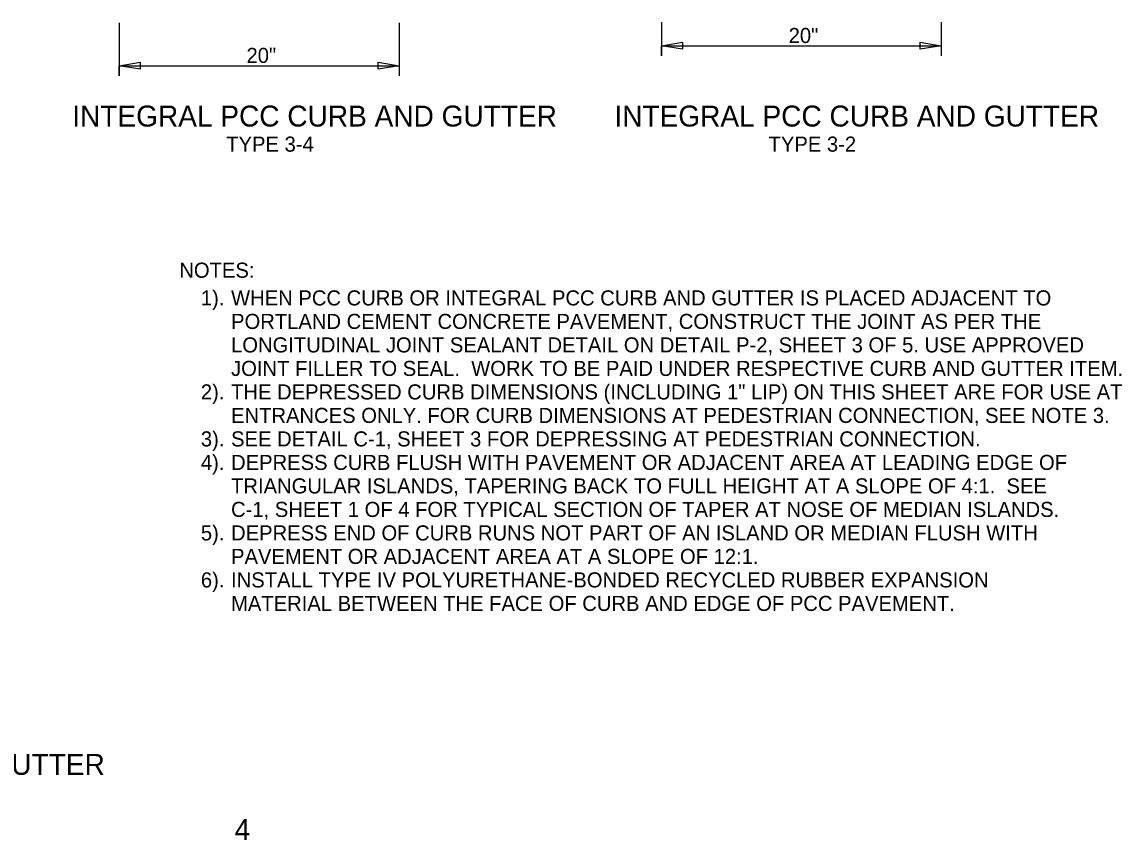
# Model space of a CAD drawing. Extents: x 1.5 to 16.5, y 0.6 to 10.2.
# Drawn here: x 9.94 to 16.49, y 0.61 to 5.49 of the extents above; entities that cross this region are included whole.
import ezdxf

# ---------------------------------------------------------------- set-up
doc = ezdxf.new("R2010")
doc.units = 0
for name, color, linetype in [('SD_P_Dimension Lines', 7, 'Continuous'), ('SD_P_Dimension Text', 7, 'Continuous'), ('SD_P_Frame', 7, 'Continuous'), ('SD_P_Subtitles', 7, 'Continuous')]:
    doc.layers.add(name, color=color, linetype=linetype)

msp = doc.modelspace()

# ---------------------------------------------------------------- linework, layer by layer
at = {"layer": 'SD_P_Dimension Lines'}
for p, q in [((10.519, 5.4811), (10.519, 5.1642)), ((12.1857, 5.4811), (12.1857, 5.1642)), ((13.75, 5.4851), (13.75, 5.284)), ((15.4167, 5.4851), (15.4167, 5.284)), ((13.75, 5.284), (13.75, 5.344)), ((13.75, 5.344), (15.4167, 5.344)), ((10.519, 5.1642), (10.519, 5.2242)), ((10.519, 5.2242), (12.1857, 5.2242))]:
    msp.add_line(p, q, dxfattribs=at)
for points in [[(13.875, 5.3232), (13.75, 5.344), (13.875, 5.3648)], [(13.875, 5.3232), (13.75, 5.344), (13.875, 5.3648)], [(15.2917, 5.3648), (15.4167, 5.344), (15.2917, 5.3232)], [(15.2917, 5.3648), (15.4167, 5.344), (15.2917, 5.3232)], [(10.644, 5.2034), (10.519, 5.2242), (10.644, 5.245)], [(10.644, 5.2034), (10.519, 5.2242), (10.644, 5.245)], [(12.0607, 5.245), (12.1857, 5.2242), (12.0607, 5.2034)], [(12.0607, 5.245), (12.1857, 5.2242), (12.0607, 5.2034)]]:
    msp.add_lwpolyline(points, close=True, dxfattribs=at)

# ---------------------------------------------------------------- texts
at = {"layer": 'SD_P_Dimension Text'}
for s, p in [('20"', (14.5078, 5.3597)), ('20"', (11.2768, 5.2413)), ('TYPE 3-4', (11.156, 4.7126)), ('TYPE 3-2', (14.3881, 4.7126)), ('NOTES:', (10.8765, 3.9616)), ('1).', (11.0049, 3.7964)), ('WHEN PCC CURB OR INTEGRAL PCC CURB AND GUTTER IS PLACED ADJACENT TO', (11.1849, 3.7964)), ('PORTLAND CEMENT CONCRETE PAVEMENT, CONSTRUCT THE JOINT AS PER THE', (11.1849, 3.6564)), ('LONGITUDINAL JOINT SEALANT DETAIL ON DETAIL P-2, SHEET 3 OF 5. USE APPROVED', (11.1849, 3.5164)), ('JOINT FILLER TO SEAL.  WORK TO BE PAID UNDER RESPECTIVE CURB AND GUTTER ITEM.', (11.1849, 3.3764)), ('2).', (11.0049, 3.2364)), ('THE DEPRESSED CURB DIMENSIONS (INCLUDING 1" LIP) ON THIS SHEET ARE FOR USE AT', (11.1849, 3.2364)), ('ENTRANCES ONLY. FOR CURB DIMENSIONS AT PEDESTRIAN CONNECTION, SEE NOTE 3.', (11.1849, 3.0964)), ('3).', (11.0049, 2.9564)), ('SEE DETAIL C-1, SHEET 3 FOR DEPRESSING AT PEDESTRIAN CONNECTION. ', (11.1849, 2.9564)), ('4).', (11.0049, 2.8164)), ('DEPRESS CURB FLUSH WITH PAVEMENT OR ADJACENT AREA AT LEADING EDGE OF', (11.1849, 2.8164)), ('TRIANGULAR ISLANDS, TAPERING BACK TO FULL HEIGHT AT A SLOPE OF 4:1.  SEE', (11.1849, 2.6764)), ('C-1, SHEET 1 OF 4 FOR TYPICAL SECTION OF TAPER AT NOSE OF MEDIAN ISLANDS.', (11.1849, 2.5364)), ('5).', (11.0049, 2.3964)), ('DEPRESS END OF CURB RUNS NOT PART OF AN ISLAND OR MEDIAN FLUSH WITH', (11.1849, 2.3964)), ('PAVEMENT OR ADJACENT AREA AT A SLOPE OF 12:1.', (11.1849, 2.2564)), ('6).', (11.0049, 2.1164)), ('INSTALL TYPE IV POLYURETHANE-BONDED RECYCLED RUBBER EXPANSION', (11.1849, 2.1164)), ('MATERIAL BETWEEN THE FACE OF CURB AND EDGE OF PCC PAVEMENT.', (11.1849, 1.9764))]:
    msp.add_text(s, height=0.09, dxfattribs=at).set_placement(p)
at = {"layer": 'SD_P_Frame'}
for s, p in [('INTEGRAL PCC CURB & GUTTER', (7.7855, 1)), ('4', (11.206, 0.6119))]:
    msp.add_text(s, height=0.125, dxfattribs=at).set_placement(p)
at = {"layer": 'SD_P_Subtitles'}
for p in [(10.2385, 4.8623), (13.4695, 4.8623)]:
    msp.add_text('INTEGRAL PCC CURB AND GUTTER', height=0.125, dxfattribs=at).set_placement(p)

doc.saveas('drawing.dxf')
